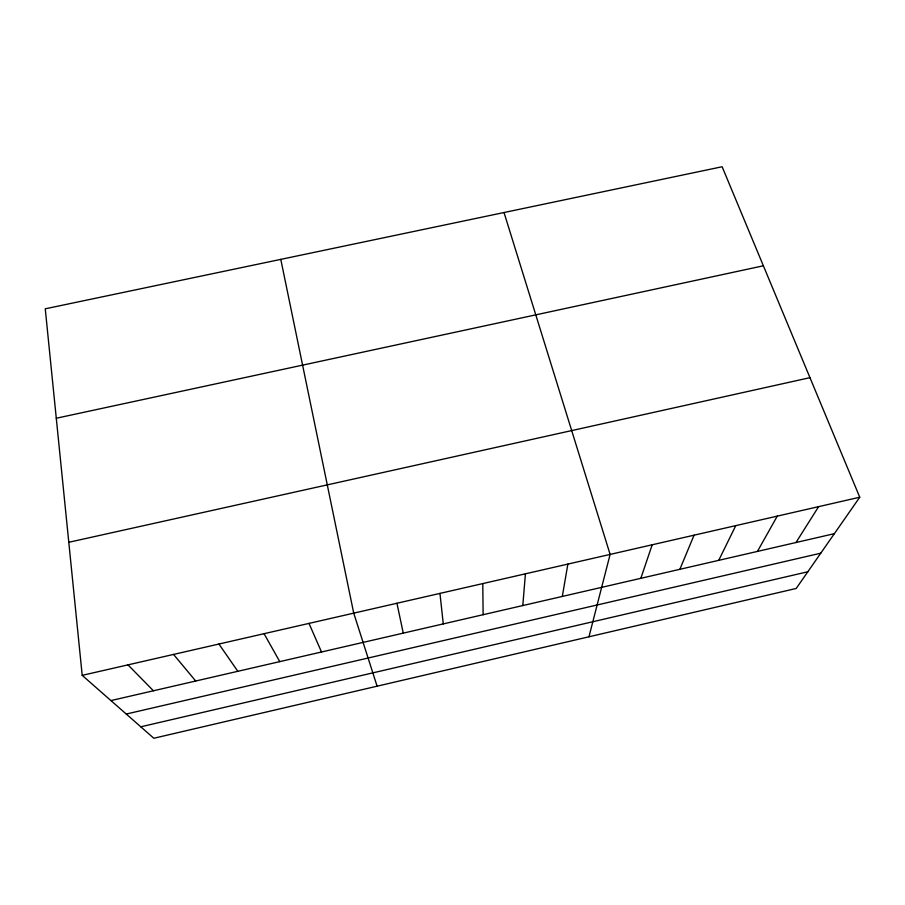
<?xml version="1.0" encoding="UTF-8"?>
<svg xmlns="http://www.w3.org/2000/svg" width="905" height="905" viewBox="0 0 905 905"><rect width="100%" height="100%" fill="white"/><g stroke="black" fill="none" stroke-linecap="round" stroke-linejoin="round"><path stroke-width="1.36" d="M522.796 605.547L525.42 573.815M562.31 596.44L567.865 564.098M588.963 636.792L610.117 554.414L504.017 212.517M640.842 578.318L652.188 544.776M679.87 569.313L694.067 535.183M718.728 560.342L735.765 525.635M757.44 551.417L777.271 516.122M795.981 542.525L818.606 506.653M859.75 497.23L796.185 588.465L153.827 738.254L82.208 675.356L45.25 308.809L722.133 166.746L859.75 497.23L82.208 675.356M140.795 726.806L807.826 571.768M110.93 700.583L834.365 533.667M126.248 714.045L820.767 553.193M68.791 542.287L809.964 377.668M56.28 418.246L763.379 265.787M127.99 664.87L153.409 690.775M173.556 654.428L195.718 681.024M218.92 644.032L237.834 671.306M264.068 633.692L279.769 661.623M309.001 623.398L321.513 651.996M377.102 686.194L353.731 613.149L280.788 259.373M396.933 603.25L403.268 633.127M439.954 593.397L443.28 623.896M482.784 583.589L483.123 614.71"/></g></svg>
